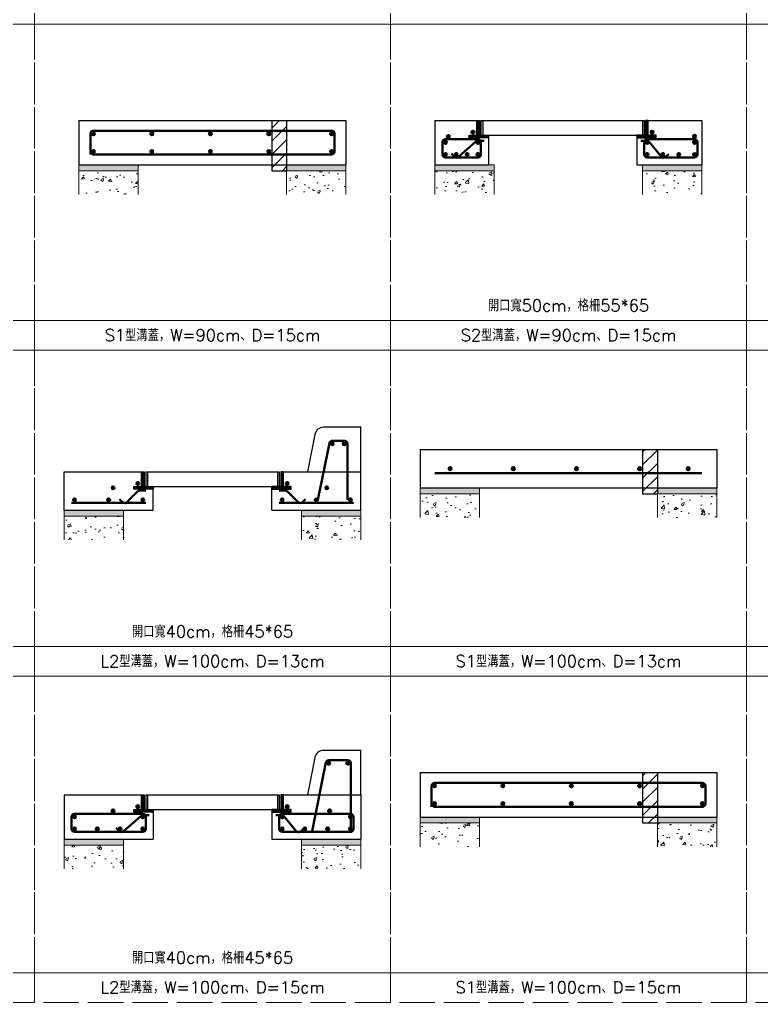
# Model space of a CAD drawing. Extents: x -2931 to 4779, y -2120 to 304.
# Drawn here: x 3780.3 to 4030.3, y -1460.5 to -1129 of the extents above; entities that cross this region are included whole.
import ezdxf

# ---------------------------------------------------------------- set-up
doc = ezdxf.new("R2010")
doc.units = 0
doc.header["$MEASUREMENT"] = 0
doc.linetypes.add('ACAD_ISO02W100', pattern=[15, 12, -3])
doc.layers.add('一、4.基本-隱藏', color=9, linetype='ACAD_ISO02W100', lineweight=20, plot=False)
doc.layers.add('三、3.文字-註解文字', color=2, linetype='Continuous')
for name, color, linetype, lineweight in [('二、1.繪圖-既有設施', 8, 'Continuous', 20), ('二、2.繪圖-施作項目', 181, 'Continuous', 30), ('二、5.繪圖-鋼筋', 60, 'Continuous', 50), ('二、6.繪圖-其他施作項目', 35, 'Continuous', 30)]:
    doc.layers.add(name, color=color, linetype=linetype, lineweight=lineweight)
doc.styles.add('Content', font='romans.shx', dxfattribs={"height": 4, "bigfont": 'genie.shx'})
doc.linetypes.add('ZIGZAG', pattern='A,0.00254,-5.08,[131,ltypeshp.shx,S=5.08,R=0,X=-5.08,Y=0],-10.16,[131,ltypeshp.shx,S=5.08,R=180,X=5.08,Y=0],-5.08', length=20.32254)
pattern_1 = [(0, (-224119.11284, -334171.829), (0.635, 0.635), [0.3175, -0.9525]), (90, (-224118.9541, -334171.9878), (-0.635, 0.635), [0.3175, -0.9525])]
pattern_2 = [(50, (-224119.113, -334171.829), (9.10923345, -0.79695428), [0.9525, -10.4775]), (355, (-224119.113, -334171.829), (-1.76217107, 9.55284226), [0.762, -8.3820292]), (100.4514447, (-224118.354, -334171.895), (7.34706235, 8.7558876), [0.80950044, -8.90451223]), (46.1842, (-224119.113, -334169.289), (13.55395204, -2.1021164), [1.42875, -15.71625]), (96.6355576, (-224117.983, -334169.464), (11.8702067, 12.37130623), [1.21425116, -13.3567804]), (351.184151, (-224119.113, -334169.289), (11.8702067, 12.37130623), [1.14299835, -12.5729866]), (21, (-224117.843, -334169.924), (7.58071956, -5.11325991), [0.9525, -10.4775]), (326, (-224117.843, -334169.924), (3.09010142, 9.2093983), [0.762, -8.382]), (71.451445, (-224117.211, -334170.35), (10.67082096, 4.09613844), [0.80950044, -8.90449688]), (37.5, (-224119.113, -334171.829), (0.154430163, 4.227751944), [0, -8.2804, 0, -8.509, 0, -8.41375]), (7.5, (-224119.113, -334171.829), (3.340983126, 5.00902874), [0, -4.8514, 0, -8.0899, 0, -3.20675]), (327.5, (-224121.945, -334171.829), (6.779529758, -0.2864372), [0, -3.175, 0, -9.906, 0, -13.1445]), (317.5, (-224123.215, -334171.829), (7.40645907, 1.27132455), [0, -4.1275, 0, -6.5786, 0, -9.3345])]

msp = doc.modelspace()

# ---------------------------------------------------------------- hatches: boundary and pattern name
at = {"layer": '二、1.繪圖-既有設施'}
h = msp.add_hatch(dxfattribs=at)
h.set_pattern_fill('CROSS', color=256, scale=0.1)
h.set_pattern_definition(pattern_1)
h.paths.add_polyline_path([(3890.347, -1177.964), (3870.347, -1177.964), (3870.347, -1179.964), (3890.347, -1179.964)])
h.paths.add_polyline_path([(3820.347, -1177.964), (3800.347, -1177.964), (3800.347, -1179.964), (3820.347, -1179.964)])
h = msp.add_hatch(dxfattribs=at)
h.set_pattern_fill('AR-CONC', color=256, scale=0.05)
h.set_pattern_definition(pattern_2)
h.paths.add_polyline_path([(3870.347, -1187.964), (3890.347, -1187.964), (3890.347, -1179.964), (3870.347, -1179.964)])
h.paths.add_polyline_path([(3800.347, -1187.964), (3820.347, -1187.964), (3820.347, -1179.964), (3800.347, -1179.964)])
h = msp.add_hatch(dxfattribs=at)
h.set_pattern_fill('CROSS', color=256, scale=0.1)
h.set_pattern_definition(pattern_1)
h.paths.add_polyline_path([(4010.347, -1177.964), (3990.347, -1177.964), (3990.347, -1179.964), (4010.347, -1179.964)])
h.paths.add_polyline_path([(3940.347, -1177.964), (3938.347, -1177.964), (3920.347, -1177.964), (3920.347, -1179.964), (3940.347, -1179.964)])
h = msp.add_hatch(dxfattribs=at)
h.set_pattern_fill('AR-CONC', color=256, scale=0.05)
h.set_pattern_definition(pattern_2)
h.paths.add_polyline_path([(3990.347, -1187.964), (4010.347, -1187.964), (4010.347, -1179.964), (3990.347, -1179.964)])
h.paths.add_polyline_path([(3920.347, -1187.964), (3940.347, -1187.964), (3940.347, -1179.964), (3920.347, -1179.964)])
h = msp.add_hatch(dxfattribs=at)
h.set_pattern_fill('CROSS', color=256, scale=0.1)
h.set_pattern_definition(pattern_1)
h.paths.add_polyline_path([(3935.347, -1286.964), (3915.347, -1286.964), (3915.347, -1288.964), (3935.347, -1288.964)])
h.paths.add_polyline_path([(4015.347, -1286.964), (3995.347, -1286.964), (3995.347, -1288.964), (4015.347, -1288.964)])
h = msp.add_hatch(dxfattribs=at)
h.set_pattern_fill('AR-CONC', color=256, scale=0.05)
h.set_pattern_definition(pattern_2)
h.paths.add_polyline_path([(3995.347, -1296.964), (4015.347, -1296.964), (4015.347, -1288.964), (3995.347, -1288.964)])
h.paths.add_polyline_path([(3915.347, -1296.964), (3935.347, -1296.964), (3935.347, -1288.964), (3915.347, -1288.964)])
h = msp.add_hatch(dxfattribs=at)
h.set_pattern_fill('CROSS', color=256, scale=0.1)
h.set_pattern_definition(pattern_1)
h.paths.add_polyline_path([(3815.347, -1294.464), (3795.347, -1294.464), (3795.347, -1296.464), (3815.347, -1296.464)])
h.paths.add_polyline_path([(3895.347, -1294.464), (3875.347, -1294.464), (3875.347, -1296.464), (3895.347, -1296.464)])
h = msp.add_hatch(dxfattribs=at)
h.set_pattern_fill('AR-CONC', color=256, scale=0.05)
h.set_pattern_definition(pattern_2)
h.paths.add_polyline_path([(3875.347, -1304.464), (3895.347, -1304.464), (3895.347, -1296.464), (3875.347, -1296.464)])
h.paths.add_polyline_path([(3795.347, -1304.464), (3815.347, -1304.464), (3815.347, -1296.464), (3795.347, -1296.464)])
h = msp.add_hatch(dxfattribs=at)
h.set_pattern_fill('CROSS', color=256, scale=0.1)
h.set_pattern_definition(pattern_1)
h.paths.add_polyline_path([(4015.347, -1397.964), (3995.347, -1397.964), (3995.347, -1399.964), (4015.347, -1399.964)])
h.paths.add_polyline_path([(3935.347, -1397.964), (3915.347, -1397.964), (3915.347, -1399.964), (3935.347, -1399.964)])
h = msp.add_hatch(dxfattribs=at)
h.set_pattern_fill('AR-CONC', color=256, scale=0.05)
h.set_pattern_definition(pattern_2)
h.paths.add_polyline_path([(3995.347, -1407.964), (4015.347, -1407.964), (4015.347, -1399.964), (3995.347, -1399.964)])
h.paths.add_polyline_path([(3915.347, -1407.964), (3935.347, -1407.964), (3935.347, -1399.964), (3915.347, -1399.964)])
h = msp.add_hatch(dxfattribs=at)
h.set_pattern_fill('CROSS', color=256, scale=0.1)
h.set_pattern_definition(pattern_1)
h.paths.add_polyline_path([(3895.347, -1405.464), (3875.347, -1405.464), (3875.347, -1407.464), (3895.347, -1407.464)])
h.paths.add_polyline_path([(3815.347, -1405.464), (3795.347, -1405.464), (3795.347, -1407.464), (3815.347, -1407.464)])
h = msp.add_hatch(dxfattribs=at)
h.set_pattern_fill('AR-CONC', color=256, scale=0.05)
h.set_pattern_definition(pattern_2)
h.paths.add_polyline_path([(3875.347, -1415.464), (3895.347, -1415.464), (3895.347, -1407.464), (3875.347, -1407.464)])
h.paths.add_polyline_path([(3795.347, -1415.464), (3815.347, -1415.464), (3815.347, -1407.464), (3795.347, -1407.464)])
at = {"layer": '二、5.繪圖-鋼筋'}
h = msp.add_hatch(color=256, dxfattribs=at)
h.dxf.hatch_style = 1
h.paths.add_polyline_path([(3933.647, -1166.964, 1), (3932.647, -1166.964, 1)])
h = msp.add_hatch(color=256, dxfattribs=at)
h.dxf.hatch_style = 1
h.paths.add_polyline_path([(3994.047, -1166.964, 1), (3993.047, -1166.964, 1)])
h = msp.add_hatch(color=256, dxfattribs=at)
h.dxf.hatch_style = 1
h.paths.add_polyline_path([(3805.697, -1167.464, 1), (3804.697, -1167.464, 1)])
h = msp.add_hatch(color=256, dxfattribs=at)
h.dxf.hatch_style = 1
h.paths.add_polyline_path([(3825.417, -1167.464, 1), (3824.417, -1167.464, 1)])
h = msp.add_hatch(color=256, dxfattribs=at)
h.dxf.hatch_style = 1
h.paths.add_polyline_path([(3845.137, -1167.464, 1), (3844.137, -1167.464, 1)])
h = msp.add_hatch(color=256, dxfattribs=at)
h.dxf.hatch_style = 1
h.paths.add_polyline_path([(3864.847, -1167.464, 1), (3863.847, -1167.464, 1)])
h = msp.add_hatch(color=256, dxfattribs=at)
h.dxf.hatch_style = 1
h.paths.add_polyline_path([(3885.997, -1167.464, 1), (3884.997, -1167.464, 1)])
h = msp.add_hatch(color=256, dxfattribs=at)
h.dxf.hatch_style = 1
h.paths.add_polyline_path([(3924.347, -1170.364, 1), (3923.347, -1170.364, 1)])
h = msp.add_hatch(color=256, dxfattribs=at)
h.dxf.hatch_style = 1
h.paths.add_polyline_path([(3925.347, -1168.414, 1), (3924.347, -1168.414, 1)])
h = msp.add_hatch(color=256, dxfattribs=at)
h.dxf.hatch_style = 1
h.paths.add_polyline_path([(3935.347, -1170.364, 1), (3934.347, -1170.364, 1)])
h = msp.add_hatch(color=256, dxfattribs=at)
h.dxf.hatch_style = 1
h.paths.add_polyline_path([(3992.347, -1170.364, 1), (3991.347, -1170.364, 1)])
h = msp.add_hatch(color=256, dxfattribs=at)
h.dxf.hatch_style = 1
h.paths.add_polyline_path([(4008.347, -1168.364, 1), (4007.347, -1168.364, 1)])
h = msp.add_hatch(color=256, dxfattribs=at)
h.dxf.hatch_style = 1
h.paths.add_polyline_path([(4008.347, -1170.364, 1), (4007.347, -1170.364, 1)])
h = msp.add_hatch(color=256, dxfattribs=at)
h.dxf.hatch_style = 1
h.paths.add_polyline_path([(3805.697, -1173.464, 1), (3804.697, -1173.464, 1)])
h = msp.add_hatch(color=256, dxfattribs=at)
h.dxf.hatch_style = 1
h.paths.add_polyline_path([(3825.417, -1173.464, 1), (3824.417, -1173.464, 1)])
h = msp.add_hatch(color=256, dxfattribs=at)
h.dxf.hatch_style = 1
h.paths.add_polyline_path([(3845.137, -1173.464, 1), (3844.137, -1173.464, 1)])
h = msp.add_hatch(color=256, dxfattribs=at)
h.dxf.hatch_style = 1
h.paths.add_polyline_path([(3864.847, -1173.464, 1), (3863.847, -1173.464, 1)])
h = msp.add_hatch(color=256, dxfattribs=at)
h.dxf.hatch_style = 1
h.paths.add_polyline_path([(3885.997, -1173.464, 1), (3884.997, -1173.464, 1)])
h = msp.add_hatch(color=256, dxfattribs=at)
h.dxf.hatch_style = 1
h.paths.add_polyline_path([(3924.347, -1174.464, 1), (3923.347, -1174.464, 1)])
h = msp.add_hatch(color=256, dxfattribs=at)
h.dxf.hatch_style = 1
h.paths.add_polyline_path([(3928.017, -1174.464, 1), (3927.017, -1174.464, 1)])
h = msp.add_hatch(color=256, dxfattribs=at)
h.dxf.hatch_style = 1
h.paths.add_polyline_path([(3931.687, -1174.464, 1), (3930.687, -1174.464, 1)])
h = msp.add_hatch(color=256, dxfattribs=at)
h.dxf.hatch_style = 1
h.paths.add_polyline_path([(3935.347, -1174.464, 1), (3934.347, -1174.464, 1)])
h = msp.add_hatch(color=256, dxfattribs=at)
h.dxf.hatch_style = 1
h.paths.add_polyline_path([(3992.347, -1174.464, 1), (3991.347, -1174.464, 1)])
h = msp.add_hatch(color=256, dxfattribs=at)
h.dxf.hatch_style = 1
h.paths.add_polyline_path([(3997.677, -1174.464, 1), (3996.677, -1174.464, 1)])
h = msp.add_hatch(color=256, dxfattribs=at)
h.dxf.hatch_style = 1
h.paths.add_polyline_path([(4003.007, -1174.464, 1), (4002.007, -1174.464, 1)])
h = msp.add_hatch(color=256, dxfattribs=at)
h.dxf.hatch_style = 1
h.paths.add_polyline_path([(4008.347, -1174.464, 1), (4007.347, -1174.464, 1)])
h = msp.add_hatch(color=256, dxfattribs=at)
h.dxf.hatch_style = 1
h.paths.add_polyline_path([(3886.217, -1272.014, 1), (3885.217, -1272.014, 1)])
h = msp.add_hatch(color=256, dxfattribs=at)
h.dxf.hatch_style = 1
h.paths.add_polyline_path([(3890.297, -1272.014, 1), (3889.297, -1272.014, 1)])
h = msp.add_hatch(color=256, dxfattribs=at)
h.dxf.hatch_style = 1
h.paths.add_polyline_path([(3925.927, -1280.464, 1), (3924.927, -1280.464, 1)])
h = msp.add_hatch(color=256, dxfattribs=at)
h.dxf.hatch_style = 1
h.paths.add_polyline_path([(3947.237, -1280.464, 1), (3946.237, -1280.464, 1)])
h = msp.add_hatch(color=256, dxfattribs=at)
h.dxf.hatch_style = 1
h.paths.add_polyline_path([(3968.547, -1280.464, 1), (3967.547, -1280.464, 1)])
h = msp.add_hatch(color=256, dxfattribs=at)
h.dxf.hatch_style = 1
h.paths.add_polyline_path([(3989.847, -1280.464, 1), (3988.847, -1280.464, 1)])
h = msp.add_hatch(color=256, dxfattribs=at)
h.dxf.hatch_style = 1
h.paths.add_polyline_path([(4006.217, -1280.464, 1), (4005.217, -1280.464, 1)])
h = msp.add_hatch(color=256, dxfattribs=at)
h.dxf.hatch_style = 1
h.paths.add_polyline_path([(3820.647, -1285.464, 1), (3819.647, -1285.464, 1)])
h = msp.add_hatch(color=256, dxfattribs=at)
h.dxf.hatch_style = 1
h.paths.add_polyline_path([(3871.047, -1285.464, 1), (3870.047, -1285.464, 1)])
h = msp.add_hatch(color=256, dxfattribs=at)
h.dxf.hatch_style = 1
h.paths.add_polyline_path([(3812.347, -1286.914, 1), (3811.347, -1286.914, 1)])
h = msp.add_hatch(color=256, dxfattribs=at)
h.dxf.hatch_style = 1
h.paths.add_polyline_path([(3884.347, -1286.914, 1), (3883.347, -1286.914, 1)])
h = msp.add_hatch(color=256, dxfattribs=at)
h.dxf.hatch_style = 1
h.paths.add_polyline_path([(3799.347, -1290.964, 1), (3798.347, -1290.964, 1)])
h = msp.add_hatch(color=256, dxfattribs=at)
h.dxf.hatch_style = 1
h.paths.add_polyline_path([(3810.847, -1290.964, 1), (3809.847, -1290.964, 1)])
h = msp.add_hatch(color=256, dxfattribs=at)
h.dxf.hatch_style = 1
h.paths.add_polyline_path([(3822.347, -1290.964, 1), (3821.347, -1290.964, 1)])
h = msp.add_hatch(color=256, dxfattribs=at)
h.dxf.hatch_style = 1
h.paths.add_polyline_path([(3869.347, -1290.964, 1), (3868.347, -1290.964, 1)])
h = msp.add_hatch(color=256, dxfattribs=at)
h.dxf.hatch_style = 1
h.paths.add_polyline_path([(3880.847, -1290.964, 1), (3879.847, -1290.964, 1)])
h = msp.add_hatch(color=256, dxfattribs=at)
h.dxf.hatch_style = 1
h.paths.add_polyline_path([(3892.347, -1290.964, 1), (3891.347, -1290.964, 1)])
h = msp.add_hatch(color=256, dxfattribs=at)
h.dxf.hatch_style = 1
h.paths.add_polyline_path([(3885.017, -1379.814, 1), (3884.017, -1379.814, 1)])
h = msp.add_hatch(color=256, dxfattribs=at)
h.dxf.hatch_style = 1
h.paths.add_polyline_path([(3891.497, -1379.814, 1), (3890.497, -1379.814, 1)])
h = msp.add_hatch(color=256, dxfattribs=at)
h.dxf.hatch_style = 1
h.paths.add_polyline_path([(3920.697, -1387.464, 1), (3919.697, -1387.464, 1)])
h = msp.add_hatch(color=256, dxfattribs=at)
h.dxf.hatch_style = 1
h.paths.add_polyline_path([(3943.747, -1387.464, 1), (3942.747, -1387.464, 1)])
h = msp.add_hatch(color=256, dxfattribs=at)
h.dxf.hatch_style = 1
h.paths.add_polyline_path([(3966.797, -1387.464, 1), (3965.797, -1387.464, 1)])
h = msp.add_hatch(color=256, dxfattribs=at)
h.dxf.hatch_style = 1
h.paths.add_polyline_path([(3989.847, -1387.464, 1), (3988.847, -1387.464, 1)])
h = msp.add_hatch(color=256, dxfattribs=at)
h.dxf.hatch_style = 1
h.paths.add_polyline_path([(4010.997, -1387.464, 1), (4009.997, -1387.464, 1)])
h = msp.add_hatch(color=256, dxfattribs=at)
h.dxf.hatch_style = 1
h.paths.add_polyline_path([(3812.347, -1395.914, 1), (3811.347, -1395.914, 1)])
h = msp.add_hatch(color=256, dxfattribs=at)
h.dxf.hatch_style = 1
h.paths.add_polyline_path([(3820.647, -1394.464, 1), (3819.647, -1394.464, 1)])
h = msp.add_hatch(color=256, dxfattribs=at)
h.dxf.hatch_style = 1
h.paths.add_polyline_path([(3871.047, -1394.464, 1), (3870.047, -1394.464, 1)])
h = msp.add_hatch(color=256, dxfattribs=at)
h.dxf.hatch_style = 1
h.paths.add_polyline_path([(3885.347, -1395.864, 1), (3884.347, -1395.864, 1)])
h = msp.add_hatch(color=256, dxfattribs=at)
h.dxf.hatch_style = 1
h.paths.add_polyline_path([(3920.697, -1393.464, 1), (3919.697, -1393.464, 1)])
h = msp.add_hatch(color=256, dxfattribs=at)
h.dxf.hatch_style = 1
h.paths.add_polyline_path([(3943.747, -1393.464, 1), (3942.747, -1393.464, 1)])
h = msp.add_hatch(color=256, dxfattribs=at)
h.dxf.hatch_style = 1
h.paths.add_polyline_path([(3966.797, -1393.464, 1), (3965.797, -1393.464, 1)])
h = msp.add_hatch(color=256, dxfattribs=at)
h.dxf.hatch_style = 1
h.paths.add_polyline_path([(3989.847, -1393.464, 1), (3988.847, -1393.464, 1)])
h = msp.add_hatch(color=256, dxfattribs=at)
h.dxf.hatch_style = 1
h.paths.add_polyline_path([(4010.997, -1393.464, 1), (4009.997, -1393.464, 1)])
h = msp.add_hatch(color=256, dxfattribs=at)
h.dxf.hatch_style = 1
h.paths.add_polyline_path([(3799.347, -1397.864, 1), (3798.347, -1397.864, 1)])
h = msp.add_hatch(color=256, dxfattribs=at)
h.dxf.hatch_style = 1
h.paths.add_polyline_path([(3822.347, -1397.864, 1), (3821.347, -1397.864, 1)])
h = msp.add_hatch(color=256, dxfattribs=at)
h.dxf.hatch_style = 1
h.paths.add_polyline_path([(3869.347, -1397.864, 1), (3868.347, -1397.864, 1)])
h = msp.add_hatch(color=256, dxfattribs=at)
h.dxf.hatch_style = 1
h.paths.add_polyline_path([(3892.347, -1397.864, 1), (3891.347, -1397.864, 1)])
h = msp.add_hatch(color=256, dxfattribs=at)
h.dxf.hatch_style = 1
h.paths.add_polyline_path([(3799.347, -1401.964, 1), (3798.347, -1401.964, 1)])
h = msp.add_hatch(color=256, dxfattribs=at)
h.dxf.hatch_style = 1
h.paths.add_polyline_path([(3807.017, -1401.964, 1), (3806.017, -1401.964, 1)])
h = msp.add_hatch(color=256, dxfattribs=at)
h.dxf.hatch_style = 1
h.paths.add_polyline_path([(3814.687, -1401.964, 1), (3813.687, -1401.964, 1)])
h = msp.add_hatch(color=256, dxfattribs=at)
h.dxf.hatch_style = 1
h.paths.add_polyline_path([(3822.347, -1401.964, 1), (3821.347, -1401.964, 1)])
h = msp.add_hatch(color=256, dxfattribs=at)
h.dxf.hatch_style = 1
h.paths.add_polyline_path([(3869.347, -1401.964, 1), (3868.347, -1401.964, 1)])
h = msp.add_hatch(color=256, dxfattribs=at)
h.dxf.hatch_style = 1
h.paths.add_polyline_path([(3877.007, -1401.964, 1), (3876.007, -1401.964, 1)])
h = msp.add_hatch(color=256, dxfattribs=at)
h.dxf.hatch_style = 1
h.paths.add_polyline_path([(3884.677, -1401.964, 1), (3883.677, -1401.964, 1)])
h = msp.add_hatch(color=256, dxfattribs=at)
h.dxf.hatch_style = 1
h.paths.add_polyline_path([(3892.347, -1401.964, 1), (3891.347, -1401.964, 1)])
at = {"layer": '二、6.繪圖-其他施作項目'}
h = msp.add_hatch(dxfattribs=at)
h.set_pattern_fill('ANSI31', color=256)
h.set_pattern_definition([(45, (-224367.9966, -333740.4873), (-2.24506403, 2.24506403), [])])
h.paths.add_polyline_path([(3870.347, -1162.964), (3865.347, -1162.964), (3865.347, -1179.964), (3870.347, -1179.964)])
h = msp.add_hatch(dxfattribs=at)
h.set_pattern_fill('ANSI31', color=256, scale=0.1)
h.set_pattern_definition([(45, (5163.18152, -2183.4917), (-0.2245064, 0.2245064), [])])
h.paths.add_polyline_path([(3935.347, -1162.964), (3934.447, -1162.964), (3934.447, -1167.964), (3931.847, -1167.964), (3931.847, -1168.864), (3938.347, -1168.864), (3938.347, -1167.964), (3935.347, -1167.964)])
h.paths.add_polyline_path([(3991.347, -1167.964), (3988.347, -1167.964), (3988.347, -1168.864), (3994.847, -1168.864), (3994.847, -1167.964), (3992.247, -1167.964), (3992.247, -1162.964), (3991.347, -1162.964)])
h = msp.add_hatch(dxfattribs=at)
h.set_pattern_fill('ANSI31', color=256)
h.set_pattern_definition([(45, (-224389.443, -334323.851), (-2.24506403, 2.24506403), [])])
h.paths.add_polyline_path([(3995.347, -1273.964), (3990.347, -1273.964), (3990.347, -1288.964), (3995.347, -1288.964)])
h = msp.add_hatch(dxfattribs=at)
h.set_pattern_fill('ANSI31', color=256, scale=0.1)
h.set_pattern_definition([(45, (5536.85616, -2585.7503), (-0.224506403, 0.224506403), [])])
h.paths.add_polyline_path([(3821.447, -1286.464), (3818.847, -1286.464), (3818.847, -1287.364), (3825.347, -1287.364), (3825.347, -1286.464), (3822.347, -1286.464), (3822.347, -1281.464), (3821.447, -1281.464)])
h.paths.add_polyline_path([(3869.247, -1281.464), (3868.347, -1281.464), (3868.347, -1286.464), (3865.347, -1286.464), (3865.347, -1287.364), (3871.847, -1287.364), (3871.847, -1286.464), (3869.247, -1286.464)])
h = msp.add_hatch(dxfattribs=at)
h.set_pattern_fill('ANSI31', color=256)
h.set_pattern_definition([(45, (-224119.1128, -334171.829), (-2.24506403, 2.24506403), [])])
h.paths.add_polyline_path([(3995.347, -1382.964), (3990.347, -1382.964), (3990.347, -1399.964), (3995.347, -1399.964)])
h = msp.add_hatch(dxfattribs=at)
h.set_pattern_fill('ANSI31', color=256, scale=0.1)
h.set_pattern_definition([(45, (5536.85616, -2694.7503), (-0.224506403, 0.224506403), [])])
h.paths.add_polyline_path([(3821.447, -1395.464), (3818.847, -1395.464), (3818.847, -1396.364), (3825.347, -1396.364), (3825.347, -1395.464), (3822.347, -1395.464), (3822.347, -1390.464), (3821.447, -1390.464)])
h.paths.add_polyline_path([(3869.247, -1390.464), (3868.347, -1390.464), (3868.347, -1395.464), (3865.347, -1395.464), (3865.347, -1396.364), (3871.847, -1396.364), (3871.847, -1395.464), (3869.247, -1395.464)])

# ---------------------------------------------------------------- linework, layer by layer
at = {"layer": '一、4.基本-隱藏'}
for points in [[(3665.347, -1120.464), (3785.347, -1120.464), (3785.347, -1130.464), (3665.347, -1130.464)], [(3785.347, -1120.464), (3905.347, -1120.464), (3905.347, -1130.464), (3785.347, -1130.464)], [(3905.347, -1120.464), (4025.347, -1120.464), (4025.347, -1130.464), (3905.347, -1130.464)], [(4025.347, -1120.464), (4145.347, -1120.464), (4145.347, -1130.464), (4025.347, -1130.464)], [(3665.347, -1130.464), (3785.347, -1130.464), (3785.347, -1230.464), (3665.347, -1230.464)], [(3785.347, -1130.464), (3905.347, -1130.464), (3905.347, -1230.464), (3785.347, -1230.464)], [(3905.347, -1130.464), (4025.347, -1130.464), (4025.347, -1230.464), (3905.347, -1230.464)], [(4025.347, -1130.464), (4145.347, -1130.464), (4145.347, -1230.464), (4025.347, -1230.464)], [(3665.347, -1230.464), (3785.347, -1230.464), (3785.347, -1240.464), (3665.347, -1240.464)], [(3785.347, -1230.464), (3905.347, -1230.464), (3905.347, -1240.464), (3785.347, -1240.464)], [(3905.347, -1230.464), (4025.347, -1230.464), (4025.347, -1240.464), (3905.347, -1240.464)], [(4025.347, -1230.464), (4145.347, -1230.464), (4145.347, -1240.464), (4025.347, -1240.464)], [(3665.347, -1240.464), (3785.347, -1240.464), (3785.347, -1340.464), (3665.347, -1340.464)], [(3785.347, -1240.464), (3905.347, -1240.464), (3905.347, -1340.464), (3785.347, -1340.464)], [(3905.347, -1240.464), (4025.347, -1240.464), (4025.347, -1340.464), (3905.347, -1340.464)], [(4025.347, -1240.464), (4145.347, -1240.464), (4145.347, -1340.464), (4025.347, -1340.464)], [(3665.347, -1340.464), (3785.347, -1340.464), (3785.347, -1350.464), (3665.347, -1350.464)], [(3785.347, -1340.464), (3905.347, -1340.464), (3905.347, -1350.464), (3785.347, -1350.464)], [(3905.347, -1340.464), (4025.347, -1340.464), (4025.347, -1350.464), (3905.347, -1350.464)], [(4025.347, -1340.464), (4145.347, -1340.464), (4145.347, -1350.464), (4025.347, -1350.464)], [(3665.347, -1350.464), (3785.347, -1350.464), (3785.347, -1450.464), (3665.347, -1450.464)], [(3785.347, -1350.464), (3905.347, -1350.464), (3905.347, -1450.464), (3785.347, -1450.464)], [(3905.347, -1350.464), (4025.347, -1350.464), (4025.347, -1450.464), (3905.347, -1450.464)], [(4025.347, -1350.464), (4145.347, -1350.464), (4145.347, -1450.464), (4025.347, -1450.464)], [(3665.347, -1450.464), (3785.347, -1450.464), (3785.347, -1460.464), (3665.347, -1460.464)], [(3785.347, -1450.464), (3905.347, -1450.464), (3905.347, -1460.464), (3785.347, -1460.464)], [(3905.347, -1450.464), (4025.347, -1450.464), (4025.347, -1460.464), (3905.347, -1460.464)], [(4025.347, -1450.464), (4145.347, -1450.464), (4145.347, -1460.464), (4025.347, -1460.464)]]:
    msp.add_lwpolyline(points, close=True, dxfattribs=at)
at = {"layer": '二、1.繪圖-既有設施'}
for points in [[(3800.347, -1177.964), (3800.347, -1187.964)], [(3800.347, -1179.964), (3820.347, -1179.964)], [(3820.347, -1177.964), (3820.347, -1187.964)], [(3870.347, -1177.964), (3870.347, -1187.964)], [(3870.347, -1179.964), (3890.347, -1179.964)], [(3890.347, -1177.964), (3890.347, -1187.964)], [(3920.347, -1177.964), (3920.347, -1187.964)], [(3920.347, -1179.964), (3940.347, -1179.964)], [(3938.347, -1177.964), (3940.347, -1177.964)], [(3940.347, -1177.964), (3940.347, -1187.964)], [(3990.347, -1177.964), (3990.347, -1187.964)], [(3990.347, -1179.964), (4010.347, -1179.964)], [(4010.347, -1177.964), (4010.347, -1187.964)], [(3915.347, -1286.964), (3915.347, -1296.964)], [(3915.347, -1288.964), (3935.347, -1288.964)], [(3935.347, -1286.964), (3935.347, -1296.964)], [(3995.347, -1286.964), (3995.347, -1296.964)], [(3995.347, -1288.964), (4015.347, -1288.964)], [(4015.347, -1286.964), (4015.347, -1296.964)], [(3795.347, -1294.464), (3795.347, -1304.464)], [(3815.347, -1294.464), (3815.347, -1304.464)], [(3875.347, -1294.464), (3875.347, -1304.464)], [(3895.347, -1294.464), (3895.347, -1304.464)], [(3795.347, -1296.464), (3815.347, -1296.464)], [(3875.347, -1296.464), (3895.347, -1296.464)], [(3915.347, -1397.964), (3915.347, -1407.964)], [(3935.347, -1397.964), (3935.347, -1407.964)], [(3995.347, -1397.964), (3995.347, -1407.964)], [(4015.347, -1397.964), (4015.347, -1407.964)], [(3915.347, -1399.964), (3935.347, -1399.964)], [(3995.347, -1399.964), (4015.347, -1399.964)], [(3795.347, -1405.464), (3795.347, -1415.464)], [(3795.347, -1407.464), (3815.347, -1407.464)], [(3815.347, -1405.464), (3815.347, -1415.464)], [(3875.347, -1405.464), (3875.347, -1415.464)], [(3875.347, -1407.464), (3895.347, -1407.464)], [(3895.347, -1405.464), (3895.347, -1415.464)]]:
    msp.add_lwpolyline(points, dxfattribs=at)
at = {"layer": '二、2.繪圖-施作項目'}
for points in [[(3800.347, -1162.964), (3890.347, -1162.964)], [(3800.347, -1162.964), (3800.347, -1177.964)], [(3890.347, -1162.964), (3890.347, -1177.964)], [(3920.347, -1162.964), (3934.447, -1162.964)], [(3920.347, -1162.964), (3920.347, -1177.964)], [(3992.247, -1162.964), (4010.347, -1162.964)], [(4010.347, -1162.964), (4010.347, -1177.964)], [(3938.347, -1167.964), (3938.347, -1177.964)], [(3988.347, -1167.964), (3988.347, -1177.964)], [(3800.347, -1177.964), (3890.347, -1177.964)], [(3920.347, -1177.964), (3938.347, -1177.964)], [(3988.347, -1177.964), (4010.347, -1177.964)], [(3895.347, -1281.464), (3895.347, -1266.464)], [(3915.347, -1273.964), (4015.347, -1273.964)], [(3915.347, -1273.964), (3915.347, -1286.964)], [(4015.347, -1273.964), (4015.347, -1286.964)], [(3795.347, -1281.464), (3821.447, -1281.464)], [(3795.347, -1294.464), (3795.347, -1281.464)], [(3869.247, -1281.464), (3877.347, -1281.464)], [(3895.347, -1294.464), (3895.347, -1281.464)], [(3825.347, -1294.464), (3825.347, -1286.464)], [(3865.347, -1294.464), (3865.347, -1286.464)], [(3915.347, -1286.964), (4015.347, -1286.964)], [(3795.347, -1294.464), (3825.347, -1294.464)], [(3865.347, -1294.464), (3895.347, -1294.464)], [(3895.347, -1390.464), (3895.347, -1375.464)], [(3915.347, -1382.964), (4015.347, -1382.964)], [(3915.347, -1382.964), (3915.347, -1397.964)], [(4015.347, -1382.964), (4015.347, -1397.964)], [(3795.347, -1390.464), (3821.447, -1390.464)], [(3795.347, -1390.464), (3795.347, -1405.464)], [(3869.247, -1390.464), (3877.347, -1390.464)], [(3895.347, -1390.464), (3895.347, -1405.464)], [(3825.347, -1395.464), (3825.347, -1405.464)], [(3865.347, -1395.464), (3865.347, -1405.464)], [(3915.347, -1397.964), (4015.347, -1397.964)], [(3795.347, -1405.464), (3825.347, -1405.464)], [(3865.347, -1405.464), (3895.347, -1405.464)]]:
    msp.add_lwpolyline(points, dxfattribs=at)
for points in [[(3895.347, -1266.464), (3882.807, -1266.464, 0.3575108), (3879.865, -1268.876), (3877.347, -1281.464)], [(3895.347, -1375.464), (3882.807, -1375.464, 0.3575108), (3879.865, -1377.876), (3877.347, -1390.464)]]:
    msp.add_lwpolyline(points, format="xyb", dxfattribs=at)
at = {"layer": '二、2.繪圖-施作項目', "linetype": 'ZIGZAG', "ltscale": 0.005}
for points in [[(3877.347, -1281.464), (3895.347, -1281.464)], [(3877.347, -1390.464), (3895.347, -1390.464)]]:
    msp.add_lwpolyline(points, dxfattribs=at)
at = {"layer": '二、5.繪圖-鋼筋'}
for points in [[(3885.497, -1174.464), (3805.197, -1174.464, -0.4142136), (3804.197, -1173.464), (3804.197, -1167.464, -0.4142136), (3805.197, -1166.464), (3885.497, -1166.464, -0.4142136), (3886.497, -1167.464), (3886.497, -1173.464, -0.4142136)], [(3935.847, -1174.464), (3935.847, -1170.364, 0.4142136), (3934.847, -1169.364), (3923.847, -1169.364, 0.4142136), (3922.847, -1170.364), (3922.847, -1174.464, 0.4142136), (3923.847, -1175.464), (3934.847, -1175.464, 0.4142136)], [(3991.847, -1169.364), (4007.847, -1169.364, -0.4142136), (4008.847, -1170.364), (4008.847, -1174.464, -0.4142136), (4007.847, -1175.464), (3991.847, -1175.464, -0.4142136), (3990.847, -1174.464), (3990.847, -1170.364, -0.4142136)], [(4010.497, -1386.464), (3920.197, -1386.464, 0.4142136), (3919.197, -1387.464), (3919.197, -1393.464, 0.4142136), (3920.197, -1394.464), (4010.497, -1394.464, 0.4142136), (4011.497, -1393.464), (4011.497, -1387.464, 0.4142136)], [(3798.847, -1402.964), (3821.847, -1402.964, 0.4142136), (3822.847, -1401.964), (3822.847, -1397.864, 0.4142136), (3821.847, -1396.864), (3798.847, -1396.864, 0.4142136), (3797.847, -1397.864), (3797.847, -1401.964, 0.4142136)], [(3867.847, -1401.964), (3867.847, -1397.864, -0.4142136), (3868.847, -1396.864), (3891.847, -1396.864, -0.4142136), (3892.847, -1397.864), (3892.847, -1401.964, -0.4142136), (3891.847, -1402.964), (3868.847, -1402.964, -0.4142136)]]:
    msp.add_lwpolyline(points, format="xyb", close=True, dxfattribs=at)
for points in [[(3925.865, -1174.088), (3926.857, -1175.214, 0.4142136), (3928.268, -1175.304), (3934.164, -1170.114, -0.1824306), (3934.825, -1169.864), (3936.947, -1169.864)], [(3999.122, -1174.393), (3997.955, -1175.336, -0.4142136), (3996.549, -1175.187), (3992.547, -1170.236, 0.226529), (3991.77, -1169.864), (3989.747, -1169.864)], [(3880.897, -1291.018), (3884.737, -1271.818, -0.3575108), (3885.717, -1271.014), (3889.797, -1271.014, -0.4142136), (3890.797, -1272.014), (3890.797, -1291.014)], [(3822.847, -1287.864), (3820.762, -1287.864, 0.1989124), (3820.054, -1288.157), (3816.454, -1291.757, -0.4142136), (3815.04, -1291.757), (3813.98, -1290.697)], [(3867.847, -1287.864), (3869.933, -1287.864, -0.1989124), (3870.64, -1288.157), (3874.24, -1291.757, 0.4142136), (3875.654, -1291.757), (3876.715, -1290.697)], [(3878.794, -1403.329), (3883.537, -1379.618, -0.3575108), (3884.517, -1378.814), (3890.997, -1378.814, -0.4142136), (3891.997, -1379.814), (3891.997, -1403.314)], [(3812.865, -1401.588), (3813.857, -1402.714, 0.4142136), (3815.268, -1402.804), (3821.164, -1397.614, -0.1824306), (3821.825, -1397.364), (3823.947, -1397.364)], [(3876.122, -1401.893), (3874.955, -1402.836, -0.4142136), (3873.549, -1402.687), (3869.547, -1397.736, 0.226529), (3868.77, -1397.364), (3866.747, -1397.364)]]:
    msp.add_lwpolyline(points, format="xyb", dxfattribs=at)
for points in [[(3804.197, -1170.464), (3804.197, -1174.464)], [(3920.347, -1281.964), (4010.297, -1281.964)], [(3797.847, -1291.964), (3822.847, -1291.964)], [(3867.847, -1291.964), (3892.847, -1291.964)], [(3919.197, -1390.464), (3919.197, -1394.464)]]:
    msp.add_lwpolyline(points, dxfattribs=at)
for centre in [(3933.147, -1166.964), (3993.547, -1166.964), (3805.197, -1167.464), (3824.917, -1167.464), (3844.637, -1167.464), (3864.347, -1167.464), (3885.497, -1167.464), (3923.847, -1170.364), (3924.847, -1168.414), (3934.847, -1170.364), (3991.847, -1170.364), (4007.847, -1168.364), (4007.847, -1170.364), (3805.197, -1173.464), (3824.917, -1173.464), (3844.637, -1173.464), (3864.347, -1173.464), (3885.497, -1173.464), (3923.847, -1174.464), (3927.517, -1174.464), (3931.187, -1174.464), (3934.847, -1174.464), (3991.847, -1174.464), (3997.177, -1174.464), (4002.507, -1174.464), (4007.847, -1174.464), (3885.717, -1272.014), (3889.797, -1272.014), (3925.427, -1280.464), (3946.737, -1280.464), (3968.047, -1280.464), (3989.347, -1280.464), (4005.717, -1280.464), (3820.147, -1285.464), (3870.547, -1285.464), (3811.847, -1286.914), (3883.847, -1286.914), (3798.847, -1290.964), (3810.347, -1290.964), (3821.847, -1290.964), (3868.847, -1290.964), (3880.347, -1290.964), (3891.847, -1290.964), (3884.517, -1379.814), (3890.997, -1379.814), (3920.197, -1387.464), (3943.247, -1387.464), (3966.297, -1387.464), (3989.347, -1387.464), (4010.497, -1387.464), (3811.847, -1395.914), (3820.147, -1394.464), (3870.547, -1394.464), (3884.847, -1395.864), (3920.197, -1393.464), (3943.247, -1393.464), (3966.297, -1393.464), (3989.347, -1393.464), (4010.497, -1393.464), (3798.847, -1397.864), (3821.847, -1397.864), (3868.847, -1397.864), (3891.847, -1397.864), (3798.847, -1401.964), (3806.517, -1401.964), (3814.187, -1401.964), (3821.847, -1401.964), (3868.847, -1401.964), (3876.507, -1401.964), (3884.177, -1401.964), (3891.847, -1401.964)]:
    msp.add_circle(centre, 0.5, dxfattribs=at)
at = {"layer": '二、6.繪圖-其他施作項目'}
for points in [[(3865.347, -1162.964), (3865.347, -1179.964)], [(3870.347, -1162.964), (3870.347, -1179.964)], [(3935.847, -1162.964), (3935.847, -1167.964)], [(3935.847, -1162.964), (3990.847, -1162.964)], [(3936.447, -1162.964), (3936.447, -1167.964)], [(3990.247, -1162.964), (3990.247, -1167.964)], [(3990.847, -1162.964), (3990.847, -1167.964)], [(3935.847, -1167.964), (3990.847, -1167.964)], [(3865.347, -1179.964), (3870.347, -1179.964)], [(3990.347, -1273.964), (3990.347, -1288.964)], [(3995.347, -1273.964), (3995.347, -1288.964)], [(3822.847, -1281.464), (3822.847, -1286.464)], [(3822.847, -1281.464), (3867.847, -1281.464)], [(3823.447, -1281.464), (3823.447, -1286.464)], [(3867.247, -1281.464), (3867.247, -1286.464)], [(3867.847, -1281.464), (3867.847, -1286.464)], [(3822.847, -1286.464), (3867.847, -1286.464)], [(3990.347, -1288.964), (3995.347, -1288.964)], [(3990.347, -1382.964), (3990.347, -1399.964)], [(3995.347, -1382.964), (3995.347, -1399.964)], [(3822.847, -1390.464), (3822.847, -1395.464)], [(3822.847, -1390.464), (3867.847, -1390.464)], [(3823.447, -1390.464), (3823.447, -1395.464)], [(3867.247, -1390.464), (3867.247, -1395.464)], [(3867.847, -1390.464), (3867.847, -1395.464)], [(3822.847, -1395.464), (3867.847, -1395.464)], [(3990.347, -1399.964), (3995.347, -1399.964)]]:
    msp.add_lwpolyline(points, dxfattribs=at)
for points in [[(3931.847, -1167.964), (3934.447, -1167.964), (3934.447, -1162.964), (3935.347, -1162.964), (3935.347, -1167.964), (3938.347, -1167.964), (3938.347, -1168.864), (3931.847, -1168.864)], [(3992.247, -1162.964), (3991.347, -1162.964), (3991.347, -1167.964), (3988.347, -1167.964), (3988.347, -1168.864), (3994.847, -1168.864), (3994.847, -1167.964), (3992.247, -1167.964)], [(3818.847, -1286.464), (3821.447, -1286.464), (3821.447, -1281.464), (3822.347, -1281.464), (3822.347, -1286.464), (3825.347, -1286.464), (3825.347, -1287.364), (3818.847, -1287.364)], [(3869.247, -1281.464), (3868.347, -1281.464), (3868.347, -1286.464), (3865.347, -1286.464), (3865.347, -1287.364), (3871.847, -1287.364), (3871.847, -1286.464), (3869.247, -1286.464)], [(3818.847, -1395.464), (3821.447, -1395.464), (3821.447, -1390.464), (3822.347, -1390.464), (3822.347, -1395.464), (3825.347, -1395.464), (3825.347, -1396.364), (3818.847, -1396.364)], [(3869.247, -1390.464), (3868.347, -1390.464), (3868.347, -1395.464), (3865.347, -1395.464), (3865.347, -1396.364), (3871.847, -1396.364), (3871.847, -1395.464), (3869.247, -1395.464)]]:
    msp.add_lwpolyline(points, close=True, dxfattribs=at)

# ---------------------------------------------------------------- texts
at = {"layer": '三、3.文字-註解文字', "char_height": 4, "attachment_point": 5, "style": 'Content'}
for s, width, insert in [('開口寬50cm，格柵55*65', 84.48253, (3965.347, -1225.464)), ('S1型溝蓋，W=90cm、D=15cm', 84.48253, (3845.347, -1235.464)), ('S2型溝蓋，W=90cm、D=15cm', 84.48253, (3965.347, -1235.464)), ('開口寬40cm，格柵45*65', 84.48253, (3845.347, -1335.464)), ('L2型溝蓋，W=100cm、D=13cm', 88.21753, (3845.347, -1345.464)), ('S1型溝蓋，W=100cm、D=13cm', 89.81823, (3965.347, -1345.464)), ('開口寬40cm，格柵45*65', 84.48253, (3845.347, -1445.464)), ('L2型溝蓋，W=100cm、D=15cm', 89.82781, (3845.347, -1455.464)), ('S1型溝蓋，W=100cm、D=15cm', 88.22423, (3965.347, -1455.464))]:
    msp.add_mtext_dynamic_manual_height_columns(s, width=width, gutter_width=20, heights=[0], dxfattribs=dict(at, insert=insert))

doc.saveas('drawing.dxf')
